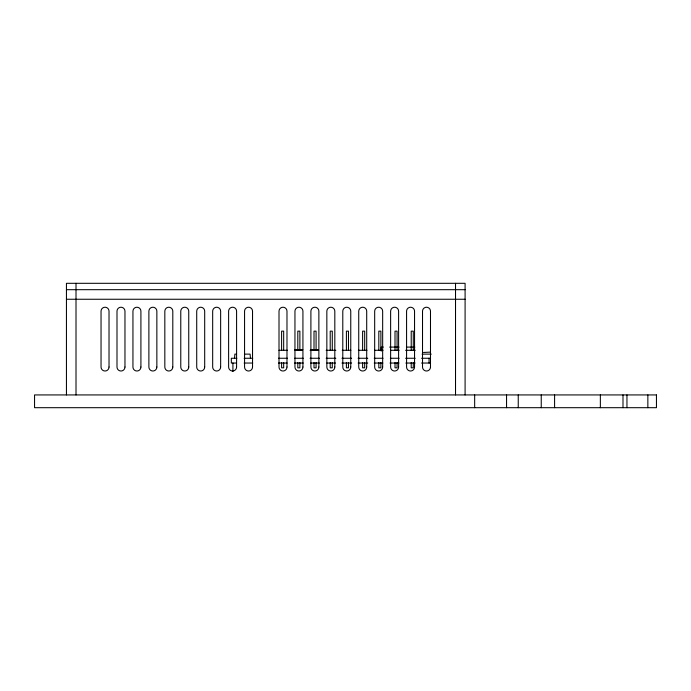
<?xml version="1.0" encoding="UTF-8"?>
<svg xmlns="http://www.w3.org/2000/svg" width="691" height="691" viewBox="0 0 691 691"><rect width="100%" height="100%" fill="white"/><g stroke="black" fill="none" stroke-linecap="round" stroke-linejoin="round"><path stroke-width="1.04" d="M299.877 362.507L299.877 367.819L297.804 367.819L297.804 362.507M332.285 362.507L332.285 367.819L330.212 367.819L330.203 362.507M364.684 362.507L364.684 367.819L362.611 367.819L362.611 362.507M397.083 362.507L397.083 367.819L395.01 367.819L395.01 362.507M234.517 358.258L234.88 354.129L235.899 354.129M423.497 352.453L430.13 352.134M66.44 289.684L465.095 289.684M66.44 299.255L465.095 299.255M383.324 347.089L381.216 347.089L381.216 351.149M389.62 347.089L399.078 347.089M406.429 347.089L414.842 347.089M294.47 349.646L302.796 349.646M311.114 349.646L318.396 349.646M278.965 350.285L287.551 350.285M295.057 350.285L302.572 350.285M310.078 350.285L318.663 350.285M326.178 350.285L335.835 350.285M342.27 350.285L350.855 350.285M358.361 350.285L366.947 350.285M374.453 350.285L383.039 350.285M390.553 350.285L399.13 350.285M405.574 350.285L415.231 350.285M244.459 354.129L250.099 354.129L250.462 358.258M422.08 354.129L431.27 354.129M236.849 358.258L231.33 358.258L231.33 363.043L236.106 363.043M244.122 358.258L252.725 358.258M278.525 358.258L287.551 358.258M294.651 358.258L303.254 358.258M310.078 358.258L319.389 358.258M326.178 358.258L335.835 358.258M341.967 358.258L351.641 358.258M358.093 358.258L367.767 358.258M374.22 358.258L383.039 358.258M390.346 358.258L399.13 358.258M405.574 358.258L415.231 358.258M421.527 358.258L430.303 358.258M244.122 363.043L252.725 363.043M278.525 363.043L287.128 363.043M294.651 363.043L303.254 363.043M310.786 363.043L319.389 363.043M326.912 363.043L335.515 363.043M341.967 363.043L351.641 363.043M358.093 363.043L367.767 363.043M374.22 363.043L382.823 363.043M390.018 363.043L398.949 363.043M405.842 363.043L415.084 363.043M421.527 363.043L430.303 363.043M647.856 394.932L647.856 407.69M626.953 394.932L626.953 407.69M622.997 394.932L622.997 407.69M600.358 394.932L600.358 407.69M554.588 394.932L554.588 407.69M541.243 394.932L541.243 407.69M518.241 394.932L518.241 407.69M506.555 394.932L506.555 407.69M474.665 394.932L474.665 407.69M465.095 394.932L465.095 283.31L66.44 283.31L66.44 394.932M455.524 283.31L455.524 394.932M429.059 358.258L429.059 363.043M413.287 350.285L413.287 331.144L411.214 331.144L411.214 350.285M413.287 362.507L413.287 367.819L411.214 367.819L411.214 362.507M397.083 350.285L397.083 331.144L395.01 331.144L395.01 350.285M380.888 350.285L380.888 331.144L378.815 331.144L378.815 350.285M380.888 362.507L380.888 367.819L378.815 367.819L378.815 362.507M364.684 350.285L364.684 331.144L362.611 331.144L362.611 350.285M348.48 350.285L348.48 331.144L346.407 331.144L346.407 350.285M348.48 362.507L348.48 367.819L346.407 367.819L346.407 362.507M332.285 350.285L332.285 331.144L330.212 331.144L330.212 350.285M316.081 350.285L316.081 331.144L314.008 331.144L314.008 350.285M316.081 362.507L316.081 367.819L314.008 367.819L314.008 362.507M299.877 350.285L299.877 331.144L297.804 331.144L297.804 350.285M283.673 350.285L283.673 331.144L281.6 331.144L281.6 350.285M283.673 362.507L283.673 367.819L281.6 367.819L281.6 362.507M232.919 363.043L232.919 371.542M76.01 283.31L76.01 394.932M656.45 394.932L34.55 394.932L34.55 407.69L656.45 407.69L656.45 394.932M430.493 367.025L430.493 311.218A3.991 3.991 0 0 0 426.502 307.227A3.991 3.991 0 0 0 422.521 311.218L422.521 367.025A3.991 3.991 0 0 0 426.502 371.015A3.991 3.991 0 0 0 430.493 367.025M414.548 367.025L414.548 311.218A3.991 3.991 0 0 0 410.558 307.227A3.991 3.991 0 0 0 406.576 311.218L406.576 367.025A3.991 3.991 0 0 0 410.558 371.015A3.991 3.991 0 0 0 414.548 367.025M398.603 367.025L398.603 311.218A3.991 3.991 0 0 0 394.613 307.227A3.991 3.991 0 0 0 390.631 311.218L390.631 367.025A3.991 3.991 0 0 0 394.613 371.015A3.991 3.991 0 0 0 398.603 367.025M382.659 367.025L382.659 311.218A3.991 3.991 0 0 0 378.668 307.227A3.991 3.991 0 0 0 374.677 311.218L374.677 367.025A3.991 3.991 0 0 0 378.668 371.015A3.991 3.991 0 0 0 382.659 367.025M366.705 367.025L366.705 311.218A3.991 3.991 0 0 0 362.723 307.227A3.991 3.991 0 0 0 358.733 311.218L358.733 367.025A3.991 3.991 0 0 0 362.723 371.015A3.991 3.991 0 0 0 366.705 367.025M350.76 367.025L350.76 311.218A3.991 3.991 0 0 0 346.778 307.227A3.991 3.991 0 0 0 342.788 311.218L342.788 367.025A3.991 3.991 0 0 0 346.778 371.015A3.991 3.991 0 0 0 350.76 367.025M334.815 367.025L334.815 311.218A3.991 3.991 0 0 0 330.834 307.227A3.991 3.991 0 0 0 326.843 311.218L326.843 367.025A3.991 3.991 0 0 0 330.834 371.015A3.991 3.991 0 0 0 334.815 367.025M318.871 367.025L318.871 311.218A3.991 3.991 0 0 0 314.88 307.227A3.991 3.991 0 0 0 310.898 311.218L310.898 367.025A3.991 3.991 0 0 0 314.88 371.015A3.991 3.991 0 0 0 318.871 367.025M302.926 367.025L302.926 311.218A3.991 3.991 0 0 0 298.935 307.227A3.991 3.991 0 0 0 294.953 311.218L294.953 367.025A3.991 3.991 0 0 0 298.935 371.015A3.991 3.991 0 0 0 302.926 367.025M286.981 367.025L286.981 311.218A3.991 3.991 0 0 0 282.99 307.227A3.991 3.991 0 0 0 279.009 311.218L279.009 367.025A3.991 3.991 0 0 0 282.99 371.015A3.991 3.991 0 0 0 286.981 367.025M252.535 367.025L252.535 311.218A3.991 3.991 0 0 0 248.544 307.227A3.991 3.991 0 0 0 244.562 311.218L244.562 367.025A3.991 3.991 0 0 0 248.544 371.015A3.991 3.991 0 0 0 252.535 367.025M236.59 367.025L236.59 311.218A3.991 3.991 0 0 0 232.599 307.227A3.991 3.991 0 0 0 228.617 311.218L228.617 367.025A3.991 3.991 0 0 0 232.599 371.015A3.991 3.991 0 0 0 236.59 367.025M220.645 367.025L220.645 311.218A3.991 3.991 0 0 0 216.654 307.227A3.991 3.991 0 0 0 212.673 311.218L212.673 367.025A3.991 3.991 0 0 0 216.654 371.015A3.991 3.991 0 0 0 220.645 367.025M204.691 367.025L204.691 311.218A3.991 3.991 0 0 0 200.71 307.227A3.991 3.991 0 0 0 196.719 311.218L196.719 367.025A3.991 3.991 0 0 0 200.71 371.015A3.991 3.991 0 0 0 204.691 367.025M188.747 367.025L188.747 311.218A3.991 3.991 0 0 0 184.765 307.227A3.991 3.991 0 0 0 180.774 311.218L180.774 367.025A3.991 3.991 0 0 0 184.765 371.015A3.991 3.991 0 0 0 188.747 367.025M172.802 367.025L172.802 311.218A3.991 3.991 0 0 0 168.82 307.227A3.991 3.991 0 0 0 164.829 311.218L164.829 367.025A3.991 3.991 0 0 0 168.82 371.015A3.991 3.991 0 0 0 172.802 367.025M156.857 367.025L156.857 311.218A3.991 3.991 0 0 0 152.866 307.227A3.991 3.991 0 0 0 148.885 311.218L148.885 367.025A3.991 3.991 0 0 0 152.866 371.015A3.991 3.991 0 0 0 156.857 367.025M140.912 367.025L140.912 311.218A3.991 3.991 0 0 0 136.922 307.227A3.991 3.991 0 0 0 132.94 311.218L132.94 367.025A3.991 3.991 0 0 0 136.922 371.015A3.991 3.991 0 0 0 140.912 367.025M124.967 367.025L124.967 311.218A3.991 3.991 0 0 0 120.977 307.227A3.991 3.991 0 0 0 116.995 311.218L116.995 367.025A3.991 3.991 0 0 0 120.977 371.015A3.991 3.991 0 0 0 124.967 367.025M109.023 367.025L109.023 311.218A3.991 3.991 0 0 0 105.032 307.227A3.991 3.991 0 0 0 101.041 311.218L101.041 367.025A3.991 3.991 0 0 0 105.032 371.015A3.991 3.991 0 0 0 109.023 367.025"/></g></svg>
